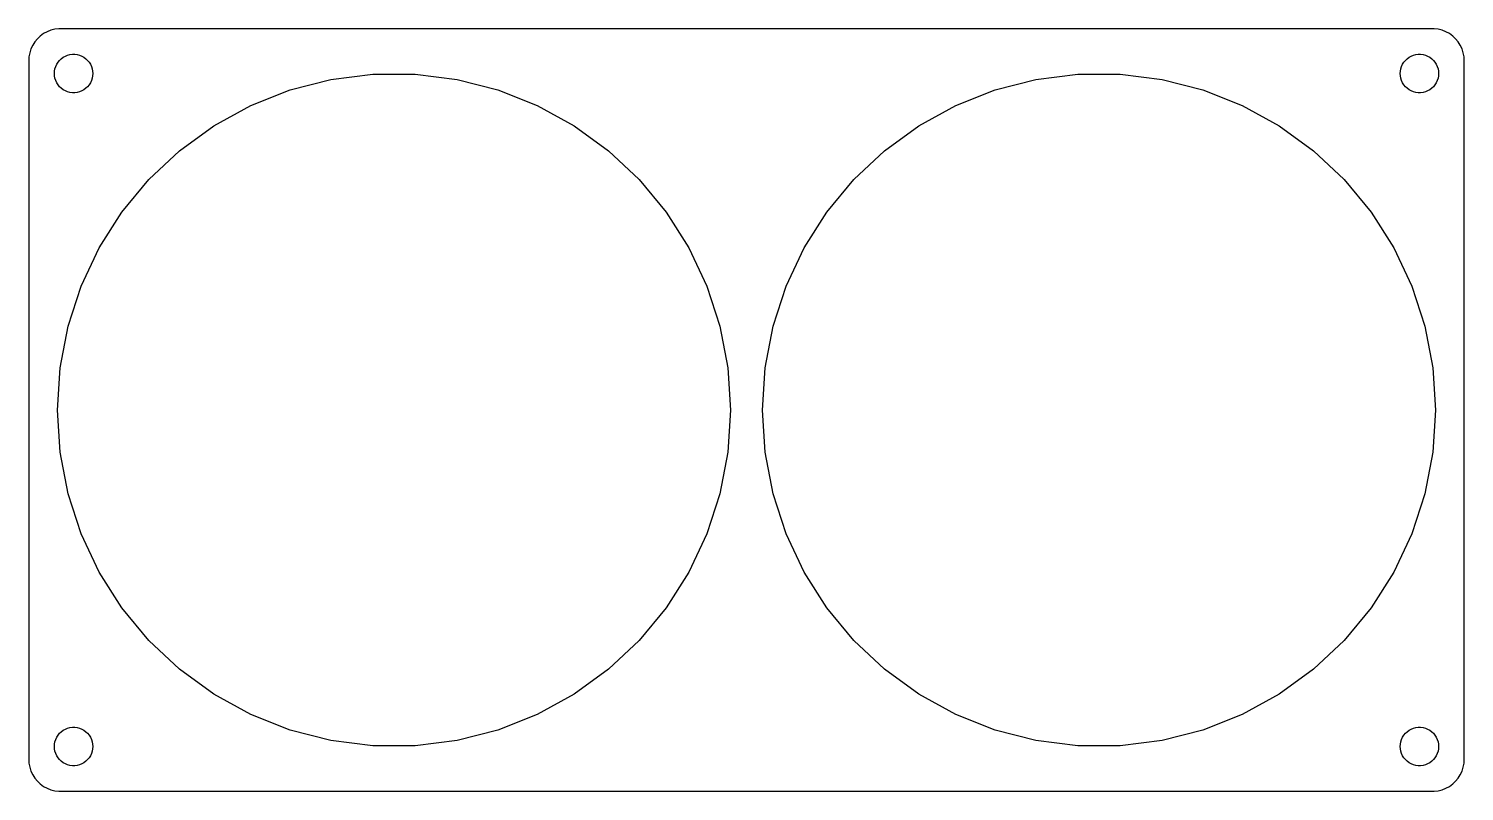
# Model space of a CAD drawing. Header units: metres. Extents: x -112 to 112, y -59 to 59.
import ezdxf

# ---------------------------------------------------------------- set-up
doc = ezdxf.new("R2010")
doc.units = ezdxf.units.M

msp = doc.modelspace()

# ---------------------------------------------------------------- linework, layer by layer
for p, q in [((-110.187, 58.3526), (-110.645, 57.9227)), ((-109.679, 58.7216), (-110.187, 58.3526)), ((-109.129, 59.0241), (-109.679, 58.7216)), ((-108.545, 59.2553), (-109.129, 59.0241)), ((-107.937, 59.4114), (-108.545, 59.2553)), ((-107.314, 59.4901), (-107.937, 59.4114)), ((107.314, 59.4901), (-107.314, 59.4901)), ((107.937, 59.4114), (107.314, 59.4901)), ((108.545, 59.2553), (107.937, 59.4114)), ((109.129, 59.0241), (108.545, 59.2553)), ((109.679, 58.7216), (109.129, 59.0241)), ((110.187, 58.3526), (109.679, 58.7216)), ((110.645, 57.9227), (110.187, 58.3526)), ((-111.649, 56.3406), (-111.843, 55.7434)), ((-111.382, 56.9088), (-111.649, 56.3406)), ((-111.045, 57.4389), (-111.382, 56.9088)), ((-110.645, 57.9227), (-111.045, 57.4389)), ((111.045, 57.4389), (110.645, 57.9227)), ((111.382, 56.9088), (111.045, 57.4389)), ((111.649, 56.3406), (111.382, 56.9088)), ((111.843, 55.7434), (111.649, 56.3406)), ((-111.961, 55.1267), (-112, 54.5)), ((-112, 54.5), (-112, -54.5)), ((-111.843, 55.7434), (-111.961, 55.1267)), ((-107.789, 53.6044), (-107.629, 53.9453)), ((-107.629, 53.9453), (-107.427, 54.2634)), ((-107.427, 54.2634), (-107.187, 54.5536)), ((-107.187, 54.5536), (-106.912, 54.8115)), ((-106.912, 54.8115), (-106.607, 55.033)), ((-106.607, 55.033), (-106.277, 55.2145)), ((-106.277, 55.2145), (-105.927, 55.3532)), ((-105.927, 55.3532), (-105.562, 55.4469)), ((-105.562, 55.4469), (-105.188, 55.4941)), ((-105.188, 55.4941), (-104.812, 55.4941)), ((-104.812, 55.4941), (-104.438, 55.4469)), ((-104.438, 55.4469), (-104.073, 55.3532)), ((-104.073, 55.3532), (-103.723, 55.2145)), ((-103.723, 55.2145), (-103.393, 55.033)), ((-103.393, 55.033), (-103.088, 54.8115)), ((-103.088, 54.8115), (-102.813, 54.5536)), ((-102.813, 54.5536), (-102.573, 54.2634)), ((-102.573, 54.2634), (-102.371, 53.9453)), ((-102.371, 53.9453), (-102.211, 53.6044)), ((102.211, 53.6044), (102.371, 53.9453)), ((102.371, 53.9453), (102.573, 54.2634)), ((102.573, 54.2634), (102.813, 54.5536)), ((102.813, 54.5536), (103.088, 54.8115)), ((103.088, 54.8115), (103.393, 55.033)), ((103.393, 55.033), (103.723, 55.2145)), ((103.723, 55.2145), (104.073, 55.3532)), ((104.073, 55.3532), (104.438, 55.4469)), ((104.438, 55.4469), (104.812, 55.4941)), ((104.812, 55.4941), (105.188, 55.4941)), ((105.188, 55.4941), (105.562, 55.4469)), ((105.562, 55.4469), (105.927, 55.3532)), ((105.927, 55.3532), (106.277, 55.2145)), ((106.277, 55.2145), (106.607, 55.033)), ((106.607, 55.033), (106.912, 54.8115)), ((106.912, 54.8115), (107.187, 54.5536)), ((107.187, 54.5536), (107.427, 54.2634)), ((107.427, 54.2634), (107.629, 53.9453)), ((107.629, 53.9453), (107.789, 53.6044)), ((111.961, 55.1267), (111.843, 55.7434)), ((112, 54.5), (111.961, 55.1267)), ((112, -54.5), (112, 54.5)), ((-108, 52.5), (-107.976, 52.876)), ((-107.976, 52.124), (-108, 52.5)), ((-107.976, 52.876), (-107.906, 53.2461)), ((-107.906, 51.7539), (-107.976, 52.124)), ((-107.906, 53.2461), (-107.789, 53.6044)), ((-107.789, 51.3956), (-107.906, 51.7539)), ((-102.211, 53.6044), (-102.094, 53.2461)), ((-102.094, 51.7539), (-102.211, 51.3956)), ((-102.094, 53.2461), (-102.024, 52.876)), ((-102.024, 52.124), (-102.094, 51.7539)), ((-102.024, 52.876), (-102, 52.5)), ((-102, 52.5), (-102.024, 52.124)), ((-71.2234, 49.9305), (-64.8375, 51.5701)), ((-64.8375, 51.5701), (-58.2965, 52.3964)), ((-58.2965, 52.3964), (-51.7035, 52.3964)), ((-51.7035, 52.3964), (-45.1625, 51.5701)), ((-45.1625, 51.5701), (-38.7766, 49.9305)), ((38.7766, 49.9305), (45.1625, 51.5701)), ((45.1625, 51.5701), (51.7035, 52.3964)), ((51.7035, 52.3964), (58.2965, 52.3964)), ((58.2965, 52.3964), (64.8375, 51.5701)), ((64.8375, 51.5701), (71.2234, 49.9305)), ((102, 52.5), (102.024, 52.876)), ((102.024, 52.124), (102, 52.5)), ((102.024, 52.876), (102.094, 53.2461)), ((102.094, 51.7539), (102.024, 52.124)), ((102.094, 53.2461), (102.211, 53.6044)), ((102.211, 51.3956), (102.094, 51.7539)), ((107.789, 53.6044), (107.906, 53.2461)), ((107.906, 51.7539), (107.789, 51.3956)), ((107.906, 53.2461), (107.976, 52.876)), ((107.976, 52.124), (107.906, 51.7539)), ((107.976, 52.876), (108, 52.5)), ((108, 52.5), (107.976, 52.124)), ((-107.629, 51.0547), (-107.789, 51.3956)), ((-107.427, 50.7366), (-107.629, 51.0547)), ((-107.187, 50.4464), (-107.427, 50.7366)), ((-106.912, 50.1885), (-107.187, 50.4464)), ((-106.607, 49.967), (-106.912, 50.1885)), ((-106.277, 49.7855), (-106.607, 49.967)), ((-105.927, 49.6468), (-106.277, 49.7855)), ((-105.562, 49.5531), (-105.927, 49.6468)), ((-105.188, 49.5059), (-105.562, 49.5531)), ((-104.812, 49.5059), (-105.188, 49.5059)), ((-104.438, 49.5531), (-104.812, 49.5059)), ((-104.073, 49.6468), (-104.438, 49.5531)), ((-103.723, 49.7855), (-104.073, 49.6468)), ((-103.393, 49.967), (-103.723, 49.7855)), ((-103.088, 50.1885), (-103.393, 49.967)), ((-102.813, 50.4464), (-103.088, 50.1885)), ((-102.573, 50.7366), (-102.813, 50.4464)), ((-102.371, 51.0547), (-102.573, 50.7366)), ((-102.211, 51.3956), (-102.371, 51.0547)), ((-77.3534, 47.5034), (-71.2234, 49.9305)), ((-38.7766, 49.9305), (-32.6466, 47.5034)), ((32.6466, 47.5034), (38.7766, 49.9305)), ((71.2234, 49.9305), (77.3534, 47.5034)), ((102.371, 51.0547), (102.211, 51.3956)), ((102.573, 50.7366), (102.371, 51.0547)), ((102.813, 50.4464), (102.573, 50.7366)), ((103.088, 50.1885), (102.813, 50.4464)), ((103.393, 49.967), (103.088, 50.1885)), ((103.723, 49.7855), (103.393, 49.967)), ((104.073, 49.6468), (103.723, 49.7855)), ((104.438, 49.5531), (104.073, 49.6468)), ((104.812, 49.5059), (104.438, 49.5531)), ((105.188, 49.5059), (104.812, 49.5059)), ((105.562, 49.5531), (105.188, 49.5059)), ((105.927, 49.6468), (105.562, 49.5531)), ((106.277, 49.7855), (105.927, 49.6468)), ((106.607, 49.967), (106.277, 49.7855)), ((106.912, 50.1885), (106.607, 49.967)), ((107.187, 50.4464), (106.912, 50.1885)), ((107.427, 50.7366), (107.187, 50.4464)), ((107.629, 51.0547), (107.427, 50.7366)), ((107.789, 51.3956), (107.629, 51.0547)), ((-83.1309, 44.3272), (-77.3534, 47.5034)), ((-32.6466, 47.5034), (-26.8691, 44.3272)), ((26.8691, 44.3272), (32.6466, 47.5034)), ((77.3534, 47.5034), (83.1309, 44.3272)), ((-88.4648, 40.4519), (-83.1309, 44.3272)), ((-26.8691, 44.3272), (-21.5352, 40.4519)), ((21.5352, 40.4519), (26.8691, 44.3272)), ((83.1309, 44.3272), (88.4648, 40.4519)), ((-93.2708, 35.9387), (-88.4648, 40.4519)), ((-21.5352, 40.4519), (-16.7291, 35.9387)), ((16.7291, 35.9387), (21.5352, 40.4519)), ((88.4648, 40.4519), (93.2708, 35.9387)), ((-97.4734, 30.8587), (-93.2708, 35.9387)), ((-16.7291, 35.9387), (-12.5266, 30.8587)), ((12.5266, 30.8587), (16.7291, 35.9387)), ((93.2708, 35.9387), (97.4734, 30.8587)), ((-101.006, 25.2921), (-97.4734, 30.8587)), ((-12.5266, 30.8587), (-8.9939, 25.2921)), ((8.9939, 25.2921), (12.5266, 30.8587)), ((97.4734, 30.8587), (101.006, 25.2921)), ((-103.813, 19.3265), (-101.006, 25.2921)), ((-8.9939, 25.2921), (-6.18672, 19.3265)), ((6.18672, 19.3265), (8.9939, 25.2921)), ((101.006, 25.2921), (103.813, 19.3265)), ((-105.851, 13.0562), (-103.813, 19.3265)), ((-6.18672, 19.3265), (-4.14938, 13.0562)), ((4.14938, 13.0562), (6.18672, 19.3265)), ((103.813, 19.3265), (105.851, 13.0562)), ((-107.086, 6.57999), (-105.851, 13.0562)), ((-4.14938, 13.0562), (-2.91397, 6.57999)), ((2.91397, 6.57999), (4.14938, 13.0562)), ((105.851, 13.0562), (107.086, 6.57999)), ((-107.5, 0), (-107.086, 6.57999)), ((-2.91397, 6.57999), (-2.5, 0)), ((2.5, 0), (2.91397, 6.57999)), ((107.086, 6.57999), (107.5, 0)), ((-107.086, -6.57999), (-107.5, 0)), ((-2.5, 0), (-2.91397, -6.57999)), ((2.91397, -6.57999), (2.5, 0)), ((107.5, 0), (107.086, -6.57999)), ((-105.851, -13.0562), (-107.086, -6.57999)), ((-2.91397, -6.57999), (-4.14938, -13.0562)), ((4.14938, -13.0562), (2.91397, -6.57999)), ((107.086, -6.57999), (105.851, -13.0562)), ((-103.813, -19.3265), (-105.851, -13.0562)), ((-4.14938, -13.0562), (-6.18672, -19.3265)), ((6.18672, -19.3265), (4.14938, -13.0562)), ((105.851, -13.0562), (103.813, -19.3265)), ((-101.006, -25.2921), (-103.813, -19.3265)), ((-6.18672, -19.3265), (-8.9939, -25.2921)), ((8.9939, -25.2921), (6.18672, -19.3265)), ((103.813, -19.3265), (101.006, -25.2921)), ((-97.4734, -30.8587), (-101.006, -25.2921)), ((-8.9939, -25.2921), (-12.5266, -30.8587)), ((12.5266, -30.8587), (8.9939, -25.2921)), ((101.006, -25.2921), (97.4734, -30.8587)), ((-93.2708, -35.9387), (-97.4734, -30.8587)), ((-12.5266, -30.8587), (-16.7291, -35.9387)), ((16.7291, -35.9387), (12.5266, -30.8587)), ((97.4734, -30.8587), (93.2708, -35.9387)), ((-88.4648, -40.4519), (-93.2708, -35.9387)), ((-16.7291, -35.9387), (-21.5352, -40.4519)), ((21.5352, -40.4519), (16.7291, -35.9387)), ((93.2708, -35.9387), (88.4648, -40.4519)), ((-83.1309, -44.3272), (-88.4648, -40.4519)), ((-21.5352, -40.4519), (-26.8691, -44.3272)), ((26.8691, -44.3272), (21.5352, -40.4519)), ((88.4648, -40.4519), (83.1309, -44.3272)), ((-77.3534, -47.5034), (-83.1309, -44.3272)), ((-26.8691, -44.3272), (-32.6466, -47.5034)), ((32.6466, -47.5034), (26.8691, -44.3272)), ((83.1309, -44.3272), (77.3534, -47.5034)), ((-71.2234, -49.9305), (-77.3534, -47.5034)), ((-32.6466, -47.5034), (-38.7766, -49.9305)), ((38.7766, -49.9305), (32.6466, -47.5034)), ((77.3534, -47.5034), (71.2234, -49.9305)), ((-107.906, -51.7539), (-107.789, -51.3956)), ((-107.789, -51.3956), (-107.629, -51.0547)), ((-107.629, -51.0547), (-107.427, -50.7366)), ((-107.427, -50.7366), (-107.187, -50.4464)), ((-107.187, -50.4464), (-106.912, -50.1885)), ((-106.912, -50.1885), (-106.607, -49.967)), ((-106.607, -49.967), (-106.277, -49.7855)), ((-106.277, -49.7855), (-105.927, -49.6468)), ((-105.927, -49.6468), (-105.562, -49.5531)), ((-105.562, -49.5531), (-105.188, -49.5059)), ((-105.188, -49.5059), (-104.812, -49.5059)), ((-104.812, -49.5059), (-104.438, -49.5531)), ((-104.438, -49.5531), (-104.073, -49.6468)), ((-104.073, -49.6468), (-103.723, -49.7855)), ((-103.723, -49.7855), (-103.393, -49.967)), ((-103.393, -49.967), (-103.088, -50.1885)), ((-103.088, -50.1885), (-102.813, -50.4464)), ((-102.813, -50.4464), (-102.573, -50.7366)), ((-102.573, -50.7366), (-102.371, -51.0547)), ((-102.371, -51.0547), (-102.211, -51.3956)), ((-102.211, -51.3956), (-102.094, -51.7539)), ((-64.8375, -51.5701), (-71.2234, -49.9305)), ((-38.7766, -49.9305), (-45.1625, -51.5701)), ((45.1625, -51.5701), (38.7766, -49.9305)), ((71.2234, -49.9305), (64.8375, -51.5701)), ((102.094, -51.7539), (102.211, -51.3956)), ((102.211, -51.3956), (102.371, -51.0547)), ((102.371, -51.0547), (102.573, -50.7366)), ((102.573, -50.7366), (102.813, -50.4464)), ((102.813, -50.4464), (103.088, -50.1885)), ((103.088, -50.1885), (103.393, -49.967)), ((103.393, -49.967), (103.723, -49.7855)), ((103.723, -49.7855), (104.073, -49.6468)), ((104.073, -49.6468), (104.438, -49.5531)), ((104.438, -49.5531), (104.812, -49.5059)), ((104.812, -49.5059), (105.188, -49.5059)), ((105.188, -49.5059), (105.562, -49.5531)), ((105.562, -49.5531), (105.927, -49.6468)), ((105.927, -49.6468), (106.277, -49.7855)), ((106.277, -49.7855), (106.607, -49.967)), ((106.607, -49.967), (106.912, -50.1885)), ((106.912, -50.1885), (107.187, -50.4464)), ((107.187, -50.4464), (107.427, -50.7366)), ((107.427, -50.7366), (107.629, -51.0547)), ((107.629, -51.0547), (107.789, -51.3956)), ((107.789, -51.3956), (107.906, -51.7539)), ((-108, -52.5), (-107.976, -52.124)), ((-107.976, -52.876), (-108, -52.5)), ((-107.976, -52.124), (-107.906, -51.7539)), ((-107.906, -53.2461), (-107.976, -52.876)), ((-107.789, -53.6044), (-107.906, -53.2461)), ((-107.629, -53.9453), (-107.789, -53.6044)), ((-102.211, -53.6044), (-102.371, -53.9453)), ((-102.094, -53.2461), (-102.211, -53.6044)), ((-102.094, -51.7539), (-102.024, -52.124)), ((-102.024, -52.876), (-102.094, -53.2461)), ((-102.024, -52.124), (-102, -52.5)), ((-102, -52.5), (-102.024, -52.876)), ((-58.2965, -52.3964), (-64.8375, -51.5701)), ((-51.7035, -52.3964), (-58.2965, -52.3964)), ((-45.1625, -51.5701), (-51.7035, -52.3964)), ((51.7035, -52.3964), (45.1625, -51.5701)), ((58.2965, -52.3964), (51.7035, -52.3964)), ((64.8375, -51.5701), (58.2965, -52.3964)), ((102, -52.5), (102.024, -52.124)), ((102.024, -52.876), (102, -52.5)), ((102.024, -52.124), (102.094, -51.7539)), ((102.094, -53.2461), (102.024, -52.876)), ((102.211, -53.6044), (102.094, -53.2461)), ((102.371, -53.9453), (102.211, -53.6044)), ((107.789, -53.6044), (107.629, -53.9453)), ((107.906, -53.2461), (107.789, -53.6044)), ((107.906, -51.7539), (107.976, -52.124)), ((107.976, -52.876), (107.906, -53.2461)), ((107.976, -52.124), (108, -52.5)), ((108, -52.5), (107.976, -52.876)), ((-112, -54.5), (-111.961, -55.1267)), ((-111.961, -55.1267), (-111.843, -55.7434)), ((-111.843, -55.7434), (-111.649, -56.3406)), ((-107.427, -54.2634), (-107.629, -53.9453)), ((-107.187, -54.5536), (-107.427, -54.2634)), ((-106.912, -54.8115), (-107.187, -54.5536)), ((-106.607, -55.033), (-106.912, -54.8115)), ((-106.277, -55.2145), (-106.607, -55.033)), ((-105.927, -55.3532), (-106.277, -55.2145)), ((-105.562, -55.4469), (-105.927, -55.3532)), ((-105.188, -55.4941), (-105.562, -55.4469)), ((-104.812, -55.4941), (-105.188, -55.4941)), ((-104.438, -55.4469), (-104.812, -55.4941)), ((-104.073, -55.3532), (-104.438, -55.4469)), ((-103.723, -55.2145), (-104.073, -55.3532)), ((-103.393, -55.033), (-103.723, -55.2145)), ((-103.088, -54.8115), (-103.393, -55.033)), ((-102.813, -54.5536), (-103.088, -54.8115)), ((-102.573, -54.2634), (-102.813, -54.5536)), ((-102.371, -53.9453), (-102.573, -54.2634)), ((102.573, -54.2634), (102.371, -53.9453)), ((102.813, -54.5536), (102.573, -54.2634)), ((103.088, -54.8115), (102.813, -54.5536)), ((103.393, -55.033), (103.088, -54.8115)), ((103.723, -55.2145), (103.393, -55.033)), ((104.073, -55.3532), (103.723, -55.2145)), ((104.438, -55.4469), (104.073, -55.3532)), ((104.812, -55.4941), (104.438, -55.4469)), ((105.188, -55.4941), (104.812, -55.4941)), ((105.562, -55.4469), (105.188, -55.4941)), ((105.927, -55.3532), (105.562, -55.4469)), ((106.277, -55.2145), (105.927, -55.3532)), ((106.607, -55.033), (106.277, -55.2145)), ((106.912, -54.8115), (106.607, -55.033)), ((107.187, -54.5536), (106.912, -54.8115)), ((107.427, -54.2634), (107.187, -54.5536)), ((107.629, -53.9453), (107.427, -54.2634)), ((111.649, -56.3406), (111.843, -55.7434)), ((111.843, -55.7434), (111.961, -55.1267)), ((111.961, -55.1267), (112, -54.5)), ((-111.649, -56.3406), (-111.382, -56.9088)), ((-111.382, -56.9088), (-111.045, -57.4389)), ((-111.045, -57.4389), (-110.645, -57.9227)), ((-110.645, -57.9227), (-110.187, -58.3526)), ((110.187, -58.3526), (110.645, -57.9227)), ((110.645, -57.9227), (111.045, -57.4389)), ((111.045, -57.4389), (111.382, -56.9088)), ((111.382, -56.9088), (111.649, -56.3406)), ((-110.187, -58.3526), (-109.679, -58.7216)), ((-109.679, -58.7216), (-109.129, -59.0241)), ((-109.129, -59.0241), (-108.545, -59.2553)), ((-108.545, -59.2553), (-107.937, -59.4114)), ((-107.937, -59.4114), (-107.314, -59.4901)), ((-107.314, -59.4901), (107.314, -59.4901)), ((107.314, -59.4901), (107.937, -59.4114)), ((107.937, -59.4114), (108.545, -59.2553)), ((108.545, -59.2553), (109.129, -59.0241)), ((109.129, -59.0241), (109.679, -58.7216)), ((109.679, -58.7216), (110.187, -58.3526))]:
    msp.add_line(p, q)

doc.saveas('drawing.dxf')
